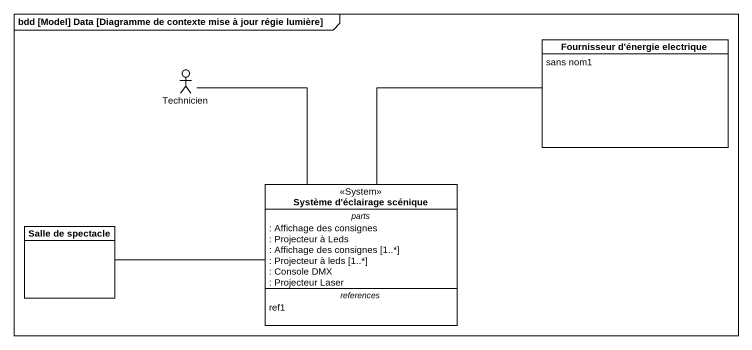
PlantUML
@startuml
mainframe bdd [Model] Data [Diagramme de contexte mise à jour régie lumière]
allowmixing
hide circle
hide empty members
class "Fournisseur d'énergie electrique" as Fournisseur_d_énergie {
  sans nom1
}
actor Technicien
class "Système d'éclairage scénique" as Système_d_éclairage_scénique <<System>> {
  -- parts --
  : Affichage des consignes
  : Projecteur à Leds
  : Affichage des consignes [1..*]
  : Projecteur à leds [1..*]
  : Console DMX
  : Projecteur Laser
  -- references --
  ref1
}
class "Salle de spectacle" as Salle_de_spectacle
Fournisseur_d_énergie -left- Système_d_éclairage_scénique
Technicien -- Système_d_éclairage_scénique
Salle_de_spectacle -right- Système_d_éclairage_scénique
@enduml
